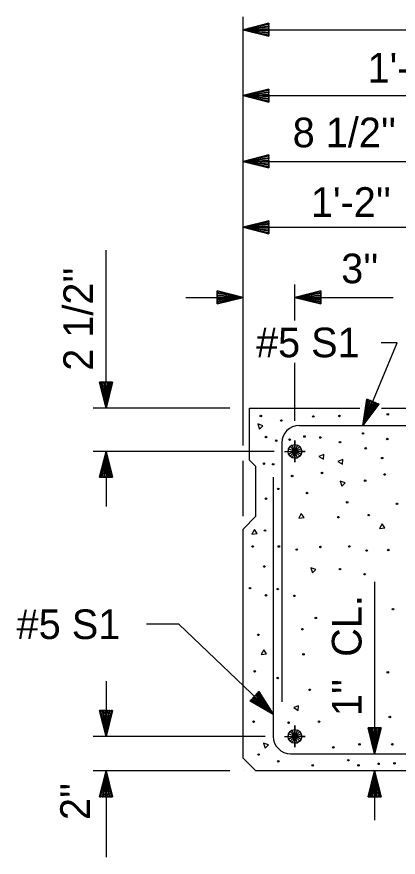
# Model space of a CAD drawing. Extents: x -60 to 66, y -3 to 77.
# Drawn here: x -38.553 to -36.714, y 37.374 to 41.428 of the extents above; entities that cross this region are included whole.
import ezdxf

# ---------------------------------------------------------------- set-up
doc = ezdxf.new("R2010")
doc.units = 0
for name, color, linetype in [('Dimension Lines', 7, 'Continuous'), ('Rebar Lines', 7, 'Continuous'), ('Sup Concrete Girder Lines', 7, 'Continuous'), ('Text', 7, 'Continuous'), ('User Information Notes', 7, 'Continuous')]:
    doc.layers.add(name, color=color, linetype=linetype)

msp = doc.modelspace()

# ---------------------------------------------------------------- linework, layer by layer
at = {"layer": 'Dimension Lines'}
for p, q in [((-37.4618, 39.3603), (-37.4618, 41.4281)), ((-37.4618, 41.3656), (-34.4618, 41.3656)), ((-37.4618, 41.0482), (-35.9618, 41.0482)), ((-37.4618, 40.7308), (-36.5868, 40.7308)), ((-37.4618, 40.4131), (-36.2951, 40.4131)), ((-38.1221, 39.5398), (-38.1221, 40.3023)), ((-37.2118, 39.9636), (-37.2118, 40.1373)), ((-37.7369, 40.0743), (-37.4618, 40.0743)), ((-37.2118, 40.0743), (-36.7385, 40.0743)), ((-37.2118, 39.4787), (-37.2118, 39.7588)), ((-37.5248, 39.5398), (-38.1851, 39.5398)), ((-37.3111, 39.3315), (-38.1851, 39.3315)), ((-38.1221, 39.3315), (-38.1221, 39.0657)), ((-37.4618, 39.0195), (-37.4618, 39.2862)), ((-36.8275, 38.7021), (-36.8275, 37.8731)), ((-38.1221, 38.2223), (-38.1221, 37.9565)), ((-37.3551, 37.9565), (-38.1851, 37.9565)), ((-37.5248, 37.7898), (-38.1851, 37.7898)), ((-38.1221, 37.7898), (-38.1221, 37.3738)), ((-36.8275, 37.7898), (-36.8275, 37.5531))]:
    msp.add_line(p, q, dxfattribs=at)
for points in [[(-37.3368, 41.3656), (-37.3368, 41.3593), (-37.4618, 41.3656), (-37.3368, 41.3531), (-37.3368, 41.3468), (-37.4618, 41.3656), (-37.3368, 41.3406), (-37.3368, 41.3343), (-37.4618, 41.3656), (-37.3368, 41.3968), (-37.3368, 41.3906), (-37.4618, 41.3656), (-37.3368, 41.3843), (-37.3368, 41.3781), (-37.4618, 41.3656), (-37.3368, 41.3718), (-37.3368, 41.3343), (-37.3368, 41.3968), (-37.4618, 41.3656), (-37.3368, 41.3343)], [(-37.3368, 41.0482), (-37.3368, 41.0419), (-37.4618, 41.0482), (-37.3368, 41.0357), (-37.3368, 41.0294), (-37.4618, 41.0482), (-37.3368, 41.0232), (-37.3368, 41.0169), (-37.4618, 41.0482), (-37.3368, 41.0794), (-37.3368, 41.0732), (-37.4618, 41.0482), (-37.3368, 41.0669), (-37.3368, 41.0607), (-37.4618, 41.0482), (-37.3368, 41.0544), (-37.3368, 41.0169), (-37.3368, 41.0794), (-37.4618, 41.0482), (-37.3368, 41.0169)], [(-37.3368, 40.7308), (-37.3368, 40.7245), (-37.4618, 40.7308), (-37.3368, 40.7183), (-37.3368, 40.712), (-37.4618, 40.7308), (-37.3368, 40.7058), (-37.3368, 40.6995), (-37.4618, 40.7308), (-37.3368, 40.762), (-37.3368, 40.7558), (-37.4618, 40.7308), (-37.3368, 40.7495), (-37.3368, 40.7433), (-37.4618, 40.7308), (-37.3368, 40.737), (-37.3368, 40.6995), (-37.3368, 40.762), (-37.4618, 40.7308), (-37.3368, 40.6995)], [(-37.3368, 40.4131), (-37.3368, 40.4068), (-37.4618, 40.4131), (-37.3368, 40.4006), (-37.3368, 40.3943), (-37.4618, 40.4131), (-37.3368, 40.3881), (-37.3368, 40.3818), (-37.4618, 40.4131), (-37.3368, 40.4443), (-37.3368, 40.4381), (-37.4618, 40.4131), (-37.3368, 40.4318), (-37.3368, 40.4256), (-37.4618, 40.4131), (-37.3368, 40.4193), (-37.3368, 40.3818), (-37.3368, 40.4443), (-37.4618, 40.4131), (-37.3368, 40.3818)], [(-37.5868, 40.0743), (-37.5868, 40.068), (-37.4618, 40.0743), (-37.5868, 40.0618), (-37.5868, 40.0555), (-37.4618, 40.0743), (-37.5868, 40.0493), (-37.5868, 40.043), (-37.4618, 40.0743), (-37.5868, 40.1055), (-37.5868, 40.0993), (-37.4618, 40.0743), (-37.5868, 40.093), (-37.5868, 40.0868), (-37.4618, 40.0743), (-37.5868, 40.0805), (-37.5868, 40.043), (-37.5868, 40.1055), (-37.4618, 40.0743), (-37.5868, 40.043)], [(-37.0868, 40.0743), (-37.0868, 40.0805), (-37.2118, 40.0743), (-37.0868, 40.0868), (-37.0868, 40.093), (-37.2118, 40.0743), (-37.0868, 40.0993), (-37.0868, 40.1055), (-37.2118, 40.0743), (-37.0868, 40.043), (-37.0868, 40.0493), (-37.2118, 40.0743), (-37.0868, 40.0555), (-37.0868, 40.0618), (-37.2118, 40.0743), (-37.0868, 40.068), (-37.0868, 40.1055), (-37.0868, 40.043), (-37.2118, 40.0743), (-37.0868, 40.1055)], [(-36.8835, 39.4565), (-36.718, 39.856), (-36.7958, 39.856)], [(-38.1221, 39.6648), (-38.1158, 39.6648), (-38.1221, 39.5398), (-38.1096, 39.6648), (-38.1033, 39.6648), (-38.1221, 39.5398), (-38.0971, 39.6648), (-38.0908, 39.6648), (-38.1221, 39.5398), (-38.1533, 39.6648), (-38.1471, 39.6648), (-38.1221, 39.5398), (-38.1408, 39.6648), (-38.1346, 39.6648), (-38.1221, 39.5398), (-38.1283, 39.6648), (-38.0908, 39.6648), (-38.1533, 39.6648), (-38.1221, 39.5398), (-38.0908, 39.6648)], [(-36.8356, 39.572), (-36.8414, 39.5744), (-36.8835, 39.4565), (-36.8472, 39.5768), (-36.853, 39.5792), (-36.8835, 39.4565), (-36.8587, 39.5816), (-36.8645, 39.584), (-36.8835, 39.4565), (-36.8068, 39.5601), (-36.8125, 39.5624), (-36.8835, 39.4565), (-36.8183, 39.5648), (-36.8241, 39.5672), (-36.8835, 39.4565), (-36.8298, 39.5696), (-36.8645, 39.584), (-36.8068, 39.5601), (-36.8835, 39.4565), (-36.8645, 39.584)], [(-37.2616, 39.3315), (-37.2118, 39.3315), (-37.162, 39.3315), (-37.2118, 39.3315), (-37.2118, 39.3837), (-37.2118, 39.3315), (-37.2118, 39.2793), (-37.2118, 39.3315)], [(-38.1221, 39.2065), (-38.1283, 39.2065), (-38.1221, 39.3315), (-38.1346, 39.2065), (-38.1408, 39.2065), (-38.1221, 39.3315), (-38.1471, 39.2065), (-38.1533, 39.2065), (-38.1221, 39.3315), (-38.0908, 39.2065), (-38.0971, 39.2065), (-38.1221, 39.3315), (-38.1033, 39.2065), (-38.1096, 39.2065), (-38.1221, 39.3315), (-38.1158, 39.2065), (-38.1533, 39.2065), (-38.0908, 39.2065), (-38.1221, 39.3315), (-38.1533, 39.2065)], [(-37.3159, 38.0643), (-37.772, 38.4977), (-37.9278, 38.4977)], [(-37.4065, 38.1504), (-37.4022, 38.1549), (-37.3159, 38.0643), (-37.3979, 38.1595), (-37.3936, 38.164), (-37.3159, 38.0643), (-37.3893, 38.1685), (-37.385, 38.1731), (-37.3159, 38.0643), (-37.428, 38.1278), (-37.4237, 38.1323), (-37.3159, 38.0643), (-37.4194, 38.1368), (-37.4151, 38.1414), (-37.3159, 38.0643), (-37.4108, 38.1459), (-37.385, 38.1731), (-37.428, 38.1278), (-37.3159, 38.0643), (-37.385, 38.1731)], [(-38.1221, 38.0815), (-38.1283, 38.0815), (-38.1221, 37.9565), (-38.1346, 38.0815), (-38.1408, 38.0815), (-38.1221, 37.9565), (-38.1471, 38.0815), (-38.1533, 38.0815), (-38.1221, 37.9565), (-38.0908, 38.0815), (-38.0971, 38.0815), (-38.1221, 37.9565), (-38.1033, 38.0815), (-38.1096, 38.0815), (-38.1221, 37.9565), (-38.1158, 38.0815), (-38.1533, 38.0815), (-38.0908, 38.0815), (-38.1221, 37.9565), (-38.1533, 38.0815)], [(-37.2616, 37.9565), (-37.2118, 37.9565), (-37.162, 37.9565), (-37.2118, 37.9565), (-37.2118, 38.0087), (-37.2118, 37.9565), (-37.2118, 37.9043), (-37.2118, 37.9565)], [(-36.8275, 37.9981), (-36.8212, 37.9981), (-36.8275, 37.8731), (-36.815, 37.9981), (-36.8087, 37.9981), (-36.8275, 37.8731), (-36.8025, 37.9981), (-36.7962, 37.9981), (-36.8275, 37.8731), (-36.8587, 37.9981), (-36.8525, 37.9981), (-36.8275, 37.8731), (-36.8462, 37.9981), (-36.84, 37.9981), (-36.8275, 37.8731), (-36.8337, 37.9981), (-36.7962, 37.9981), (-36.8587, 37.9981), (-36.8275, 37.8731), (-36.7962, 37.9981)], [(-38.1221, 37.6648), (-38.1158, 37.6648), (-38.1221, 37.7898), (-38.1096, 37.6648), (-38.1033, 37.6648), (-38.1221, 37.7898), (-38.0971, 37.6648), (-38.0908, 37.6648), (-38.1221, 37.7898), (-38.1533, 37.6648), (-38.1471, 37.6648), (-38.1221, 37.7898), (-38.1408, 37.6648), (-38.1346, 37.6648), (-38.1221, 37.7898), (-38.1283, 37.6648), (-38.0908, 37.6648), (-38.1533, 37.6648), (-38.1221, 37.7898), (-38.0908, 37.6648)], [(-36.8275, 37.6648), (-36.8337, 37.6648), (-36.8275, 37.7898), (-36.84, 37.6648), (-36.8462, 37.6648), (-36.8275, 37.7898), (-36.8525, 37.6648), (-36.8587, 37.6648), (-36.8275, 37.7898), (-36.7962, 37.6648), (-36.8025, 37.6648), (-36.8275, 37.7898), (-36.8087, 37.6648), (-36.815, 37.6648), (-36.8275, 37.7898), (-36.8212, 37.6648), (-36.8587, 37.6648), (-36.7962, 37.6648), (-36.8275, 37.7898), (-36.8587, 37.6648)]]:
    msp.add_lwpolyline(points, dxfattribs=at)
at = {"layer": 'Rebar Lines'}
for p, q in [((-37.191, 39.4565), (-34.7326, 39.4565)), ((-37.2743, 39.3732), (-37.2743, 38.1232)), ((-37.3159, 39.2064), (-37.3159, 37.9564)), ((-37.2326, 37.8731), (-34.691, 37.8731))]:
    msp.add_line(p, q, dxfattribs=at)
for points in [[(-37.2118, 39.3645), (-37.1992, 39.362), (-37.1884, 39.3549), (-37.1813, 39.3442), (-37.1788, 39.3315), (-37.1813, 39.3189), (-37.1884, 39.3081), (-37.1992, 39.301), (-37.2118, 39.2985), (-37.2245, 39.301), (-37.2352, 39.3081), (-37.2423, 39.3189), (-37.2449, 39.3315), (-37.2423, 39.3442), (-37.2352, 39.3549), (-37.2245, 39.362), (-37.2118, 39.3645), (-37.2118, 39.3315), (-37.2118, 39.2985), (-37.1992, 39.301), (-37.2118, 39.3315), (-37.1884, 39.3081), (-37.1813, 39.3189), (-37.2118, 39.3315), (-37.1788, 39.3315), (-37.1813, 39.3442), (-37.2118, 39.3315), (-37.1884, 39.3549), (-37.1992, 39.362), (-37.2118, 39.3315), (-37.2245, 39.362), (-37.2352, 39.3549), (-37.2118, 39.3315), (-37.2423, 39.3442), (-37.2449, 39.3315), (-37.2118, 39.3315), (-37.2423, 39.3189), (-37.2352, 39.3081), (-37.2118, 39.3315), (-37.2245, 39.301)], [(-37.2118, 37.9895), (-37.1992, 37.987), (-37.1884, 37.9799), (-37.1813, 37.9692), (-37.1788, 37.9565), (-37.1813, 37.9439), (-37.1884, 37.9331), (-37.1992, 37.926), (-37.2118, 37.9235), (-37.2245, 37.926), (-37.2352, 37.9331), (-37.2423, 37.9439), (-37.2449, 37.9565), (-37.2423, 37.9692), (-37.2352, 37.9799), (-37.2245, 37.987), (-37.2118, 37.9895), (-37.2118, 37.9565), (-37.2118, 37.9235), (-37.1992, 37.926), (-37.2118, 37.9565), (-37.1884, 37.9331), (-37.1813, 37.9439), (-37.2118, 37.9565), (-37.1788, 37.9565), (-37.1813, 37.9692), (-37.2118, 37.9565), (-37.1884, 37.9799), (-37.1992, 37.987), (-37.2118, 37.9565), (-37.2245, 37.987), (-37.2352, 37.9799), (-37.2118, 37.9565), (-37.2423, 37.9692), (-37.2449, 37.9565), (-37.2118, 37.9565), (-37.2423, 37.9439), (-37.2352, 37.9331), (-37.2118, 37.9565), (-37.2245, 37.926)]]:
    msp.add_lwpolyline(points, dxfattribs=at)
for centre, start, end in [((-37.191, 39.3732), 90, 180), ((-37.2326, 37.9564), 180, 270)]:
    msp.add_arc(centre, 0.0833, start, end, dxfattribs=at)
at = {"layer": 'Sup Concrete Girder Lines'}
for points in [[(-34.9592, 37.7898), (-37.3993, 37.7898), (-37.4618, 37.8523), (-37.4618, 38.9565), (-37.3993, 39.019), (-37.3993, 39.2585), (-37.4306, 39.2898), (-37.4306, 39.5398)], [(-37.4306, 39.5398), (-36.8992, 39.5398)], [(-36.7937, 39.5398), (-35.9619, 39.5398), (-34.4931, 39.5398), (-34.4931, 39.2898), (-34.5244, 39.2585), (-34.5243, 39.019), (-34.4618, 38.9565), (-34.4618, 37.8523), (-34.5243, 37.7898), (-34.8488, 37.7898)], [(-37.3826, 39.4393), (-37.3662, 39.4556), (-37.3907, 39.4637), (-37.3826, 39.4393)], [(-37.0741, 39.2939), (-37.0721, 39.3169), (-37.0961, 39.3074), (-37.0741, 39.2939)], [(-36.9824, 39.2691), (-36.9804, 39.2921), (-37.0044, 39.2826), (-36.9824, 39.2691)], [(-36.9859, 39.1641), (-36.9695, 39.1805), (-36.994, 39.1886), (-36.9859, 39.1641)], [(-37.1675, 39.0124), (-37.1808, 39.0313), (-37.193, 39.0086), (-37.1675, 39.0124)], [(-36.7783, 38.9628), (-36.7916, 38.9817), (-36.8039, 38.9591), (-36.7783, 38.9628)], [(-37.3931, 38.9355), (-37.4064, 38.9544), (-37.4186, 38.9318), (-37.3931, 38.9355)], [(-37.1272, 38.7452), (-37.1108, 38.7615), (-37.1353, 38.7696), (-37.1272, 38.7452)], [(-37.3485, 38.3555), (-37.3618, 38.3744), (-37.374, 38.3517), (-37.3485, 38.3555)], [(-37.1956, 38.0817), (-37.1936, 38.1047), (-37.2176, 38.0952), (-37.1956, 38.0817)], [(-37.3553, 37.8998), (-37.3389, 37.9162), (-37.3634, 37.9243), (-37.3553, 37.8998)]]:
    msp.add_lwpolyline(points, dxfattribs=at)
for centre in [(-37.376, 39.5025), (-37.1232, 39.5), (-36.9968, 39.5025), (-36.7637, 39.5099), (-37.2769, 39.4802), (-36.8828, 39.4182), (-37.3512, 39.4008), (-37.3017, 39.3835), (-37.2372, 39.3884), (-37.1654, 39.4033), (-37.0885, 39.3984), (-36.9943, 39.376), (-36.7662, 39.3909), (-36.8704, 39.3463), (-36.791, 39.2992), (-37.3612, 39.2719), (-37.3166, 39.2695), (-37.2248, 39.2124), (-37.081, 39.2273), (-36.7786, 39.2199), (-36.8728, 39.1902), (-37.2918, 39.1505), (-37.1527, 39.1305), (-37.3512, 39.1034), (-36.9596, 39.086), (-36.7191, 39.0786), (-37.0017, 39.0142), (-36.8555, 39.0241), (-37.3562, 38.9497), (-37.4157, 38.8728), (-37.2893, 38.8728), (-37.2026, 38.858), (-37.0885, 38.8704), (-36.9497, 38.8729), (-36.8654, 38.853), (-36.7613, 38.8555), (-37.3587, 38.7761), (-36.9943, 38.7637), (-36.8753, 38.739), (-37.4281, 38.672), (-37.3512, 38.6373), (-37.2943, 38.6671), (-37.2149, 38.6348), (-36.739, 38.5704), (-37.1108, 38.5283), (-37.1753, 38.4737), (-37.3884, 38.4465), (-37.1703, 38.3522), (-37.4058, 38.2705), (-37.2943, 38.2382), (-36.7637, 38.2655), (-37.1406, 38.1812), (-37.4108, 38.0275), (-37.0959, 38.0275), (-36.7539, 38.0498), (-37.2422, 38.0226), (-36.9001, 37.9184), (-36.7415, 37.9184), (-37.386, 37.8689), (-37.0265, 37.9035), (-37.2918, 37.8366), (-36.9546, 37.8416), (-36.8084, 37.8243), (-36.7315, 37.8267), (-37.1257, 37.8168), (-36.9051, 37.8168)]:
    msp.add_circle(centre, 0.00364, dxfattribs=at)
at = {"layer": 'User Information Notes'}
for p, q in [((-37.4618, 39.5398), (-37.4618, 39.5398)), ((-37.4618, 37.7898), (-37.4618, 37.7898))]:
    msp.add_line(p, q, dxfattribs=at)

# ---------------------------------------------------------------- texts
at = {"layer": 'Text'}
for s, p in [("1'-6''", (-36.8611, 41.1111)), ("8 1/2''", (-37.2224, 40.7986)), ("1'-2''", (-37.1344, 40.463)), ("3''", (-36.9885, 40.1427)), ('#5 S1', (-37.3992, 39.7856)), ('#5 S1', (-38.5535, 38.4261))]:
    msp.add_text(s, height=0.14302, dxfattribs=at).set_placement(p)
for s, p in [("2 1/2''", (-38.1851, 39.7204)), ("1''  CL.", (-36.8905, 38.0546)), ("2''", (-38.2003, 37.5529))]:
    msp.add_text(s, height=0.14302, rotation=90, dxfattribs=at).set_placement(p)

doc.saveas('drawing.dxf')
